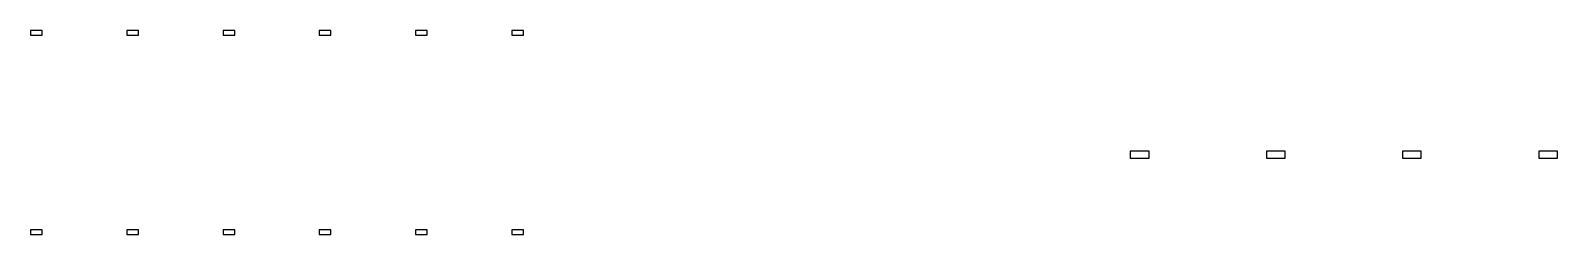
# Model space of a CAD drawing. Header units: metres. Extents: x 2.5 to 67.6, y 8.5 to 17.2.
import ezdxf

# ---------------------------------------------------------------- set-up
doc = ezdxf.new("R2010")
doc.units = ezdxf.units.M

msp = doc.modelspace()

# ---------------------------------------------------------------- linework, layer by layer
at = {"layer": 'M-EXHAUST', "color": 7}
for points in [[(2.55, 17), (3.05, 17), (3.05, 17.2), (2.55, 17.2), (2.55, 17)], [(6.65, 17), (7.15, 17), (7.15, 17.2), (6.65, 17.2), (6.65, 17)], [(10.75, 17), (11.25, 17), (11.25, 17.2), (10.75, 17.2), (10.75, 17)], [(14.85, 17), (15.35, 17), (15.35, 17.2), (14.85, 17.2), (14.85, 17)], [(18.95, 17), (19.45, 17), (19.45, 17.2), (18.95, 17.2), (18.95, 17)], [(23.05, 17), (23.55, 17), (23.55, 17.2), (23.05, 17.2), (23.05, 17)], [(49.4, 11.75), (50.2, 11.75), (50.2, 12.05), (49.4, 12.05), (49.4, 11.75)], [(55.2, 11.75), (56, 11.75), (56, 12.05), (55.2, 12.05), (55.2, 11.75)], [(61, 11.75), (61.8, 11.75), (61.8, 12.05), (61, 12.05), (61, 11.75)], [(66.8, 11.75), (67.6, 11.75), (67.6, 12.05), (66.8, 12.05), (66.8, 11.75)], [(2.55, 8.5), (3.05, 8.5), (3.05, 8.7), (2.55, 8.7), (2.55, 8.5)], [(6.65, 8.5), (7.15, 8.5), (7.15, 8.7), (6.65, 8.7), (6.65, 8.5)], [(10.75, 8.5), (11.25, 8.5), (11.25, 8.7), (10.75, 8.7), (10.75, 8.5)], [(14.85, 8.5), (15.35, 8.5), (15.35, 8.7), (14.85, 8.7), (14.85, 8.5)], [(18.95, 8.5), (19.45, 8.5), (19.45, 8.7), (18.95, 8.7), (18.95, 8.5)], [(23.05, 8.5), (23.55, 8.5), (23.55, 8.7), (23.05, 8.7), (23.05, 8.5)]]:
    msp.add_lwpolyline(points, dxfattribs=at)

doc.saveas('drawing.dxf')
